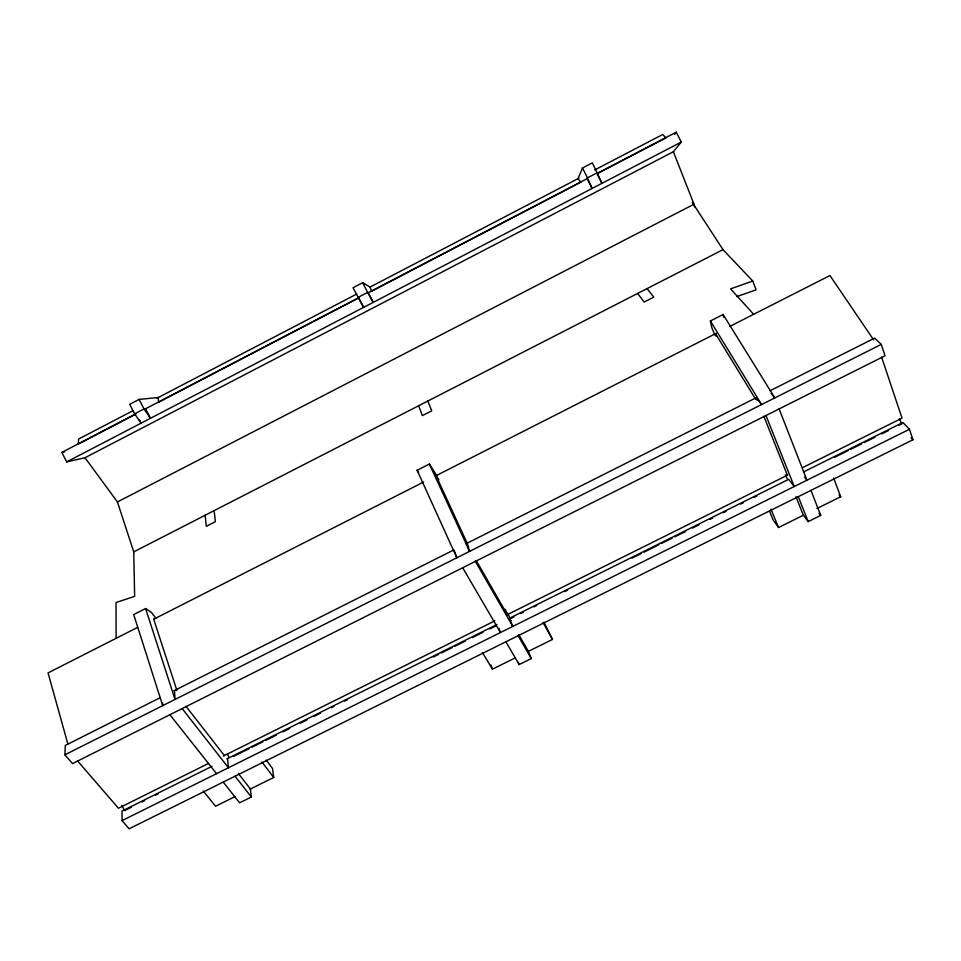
<?xml version="1.0" encoding="UTF-8"?>
<svg xmlns="http://www.w3.org/2000/svg" width="961" height="961" viewBox="0 0 961 961"><rect width="100%" height="100%" fill="white"/><g stroke="black" fill="none" stroke-linecap="round" stroke-linejoin="round"><path stroke-width="1.44" d="M770.145 390.707L874.666 338.104L881.237 344.41L885.021 355.774L72.531 763.611L64.892 754.817L65.3 745.448L160.439 697.566M596.961 173.533L601.958 183.347L592.372 162.829L582.474 167.995L578.017 178.662L580.888 182.182L370.862 291.627M674.55 134.456L676.256 132.21L681.253 142.072L673.385 151.742L84.988 457.748L66.717 461.881L61.816 452.415L136.294 413.602M158.541 402.275L158.277 397.518L139.081 399.404L129.699 404.305L134.636 413.867L141.111 423.164L139.273 419.597M371.655 291.219L370.093 287.075L362.681 282.714L353.035 287.735L363.582 307.388L359.246 298.943M133.099 410.635L78.55 439.081L78.334 444.066L135.513 414.275M157.051 398.154L356.627 294.09M369.925 287.159L578.81 178.241M594.775 169.917L662.634 134.54L666.045 137.807L598.235 173.148M134.636 413.867L144.03 408.966L150.457 418.299L145.543 408.773M358.021 297.442L367.655 292.42L373.18 302.403L368.231 292.733M367.703 292.997L587.147 178.638L592.096 188.476L587.483 177.857L597.382 172.692M145.604 408.749L358.393 297.85M597.79 173.1L676.256 132.21M158.121 402.491L358.897 297.874M66.717 461.881L681.253 142.072M116.101 638.296L116.041 602.511L134.648 596.361L133.735 551.878L117.446 501.942L693.998 204.212L673.385 151.742M133.735 551.878L723.008 249.656L752.763 281.02L756.115 289.838L736.787 296.637M155.994 618.416L151.538 612.541L145.579 608.529L133.711 614.572L162.709 705.638L162.601 703.068M454.469 551.146L456.859 557.764L417.122 470.277L429.399 464.031L436.762 475.731M714.852 335.077L711.801 327.545L710.383 320.986L723.092 314.511L774.818 397.914L771.058 393.433M137.603 627.389L48.05 672.904L67.823 743.85M153.64 619.244L423.621 482.026M435.657 475.911L716.329 333.275M729.699 326.476L829.944 275.531L873.681 339.954M173.845 690.827L453.904 549.872M465.965 543.794L756.751 397.446M64.892 754.817L881.237 344.41M208.501 763.43L118.455 808.261L77.505 760.872M223.288 756.067L494.783 620.89M506.879 614.872L787.78 475.01M802.555 467.647L902.019 418.131L881.609 357.108M212.045 766.277L121.987 811.096L122.047 820.634L129.134 828.79L912.95 439.754L909.454 429.267L902.908 422.492L803.444 471.995M226.832 758.926L496.993 624.482M509.09 618.464L788.657 479.347L794.242 486.53L765.965 415.524M131.249 807.276L124.546 810.616L121.819 805.39M142 801.942L144.679 800.597M155.418 795.264L158.109 793.918M233.283 756.511L249.392 748.499M252.07 747.165L262.809 741.82M265.5 740.487L276.239 735.141M282.954 731.802L289.657 728.462M300.409 723.116L307.112 719.777M313.827 716.438L320.542 713.098M331.281 707.752L333.96 706.419M344.699 701.074L347.389 699.74M433.303 656.988L438.672 654.321M441.363 652.987L452.102 647.642M454.781 646.309L465.52 640.963M472.235 637.623L482.975 632.278M489.69 628.938L496.405 625.599M509.823 618.92L513.847 616.914M520.562 613.574L523.252 612.241M533.992 606.896L536.67 605.562M564.864 591.532L567.555 590.198M631.99 558.137L641.383 553.464M644.074 552.119L658.838 544.779M661.516 543.433L672.256 538.1M674.946 536.755L685.686 531.421M692.4 528.082L699.103 524.73M709.855 519.396L712.533 518.051M723.273 512.718L725.963 511.372M740.727 504.032L743.406 502.699M754.145 497.354L756.836 496.008M834.701 457.268L848.119 450.589M850.809 449.255L861.549 443.91M864.227 442.577L874.966 437.231M881.681 433.891L888.396 430.552M899.136 425.206L901.814 423.873L899.316 418.924M122.047 820.634L909.454 429.267M235.397 796.429L215.576 806.243L203.239 790.963M249.932 789.233L273.717 777.461L272.48 768.404L266.173 760.067M482.398 652.507L492.392 669.192L515.096 657.949M505.882 641.804L519.156 664.556L531.265 658.573L528.394 651.366L552.479 639.437L543.95 622.187M769.473 511.024L773.257 520.165L778.566 527.505L803.684 515.06M816.898 508.525L840.695 496.741L833.643 478.037M238.424 773.617L250.413 788.993L251.338 797.029L239.625 802.819L223.228 782.098M795.984 496.729L803.36 515.228L808.201 521.595L820.718 515.408L810.952 490.386M752.763 281.02L730.6 288.853L753.556 314.211M61.816 452.415L64.651 451.838M692.244 202.411L723.008 249.656M911.076 437.808L912.95 439.754M839.037 494.699L840.695 496.741M804.537 477.149L806.964 480.2L779.119 408.93M169.905 714.732L216.549 773.665M647.077 288.6L653.744 297.129L644.182 302.03L637.623 293.453M182.158 708.581L228.442 767.755L227.541 758.565M235.061 776.224L251.338 797.029M819.084 513.294L820.718 515.408M186.05 706.383L224.345 755.538M261.921 761.953L273.717 777.461M84.988 457.748L117.446 501.942M417.122 470.277L418.648 472.368M438.961 479.827L436.066 475.707L467.659 544.274M710.383 320.986L761.605 404.557L756.091 397.782L757.184 400.509M755.694 399.32L715.537 333.671L716.089 336.242M462.697 567.759L500.477 632.542M468.788 547.205L466.638 543.458L469.605 551.35L429.399 464.031M510.892 620.542L509.57 618.223L512.778 626.428L475.383 561.392M476.32 560.671L507.312 614.656L505.21 609.274M518.7 634.488L528.394 651.366M518.123 635.726L531.265 658.573M542.989 622.428L552.479 639.437M139.081 399.404L144.03 408.966M227.469 754.193L228.79 756.751M362.681 282.714L367.655 292.42M507.516 613.118L509.522 617.034M582.474 167.995L587.483 177.857M785.281 474.794L787.311 478.794M770.962 509.15L778.566 527.505M798.279 496.669L808.201 521.595M763.839 416.233L787.383 475.202M427.837 401.049L431.717 410.852L422.396 415.62L418.636 405.77M518.231 662.141L519.156 664.556M498.927 628.422L499.96 631.173M490.915 665.024L492.392 669.192M153.7 619.208L176.932 690.563M145.579 608.529L175.022 699.452L174.518 690.478M693.998 204.212L694.563 206.999M723.092 314.511L723.609 317.166M214.147 510.639L215.372 521.655L206.291 526.316L205.173 515.24"/></g></svg>
